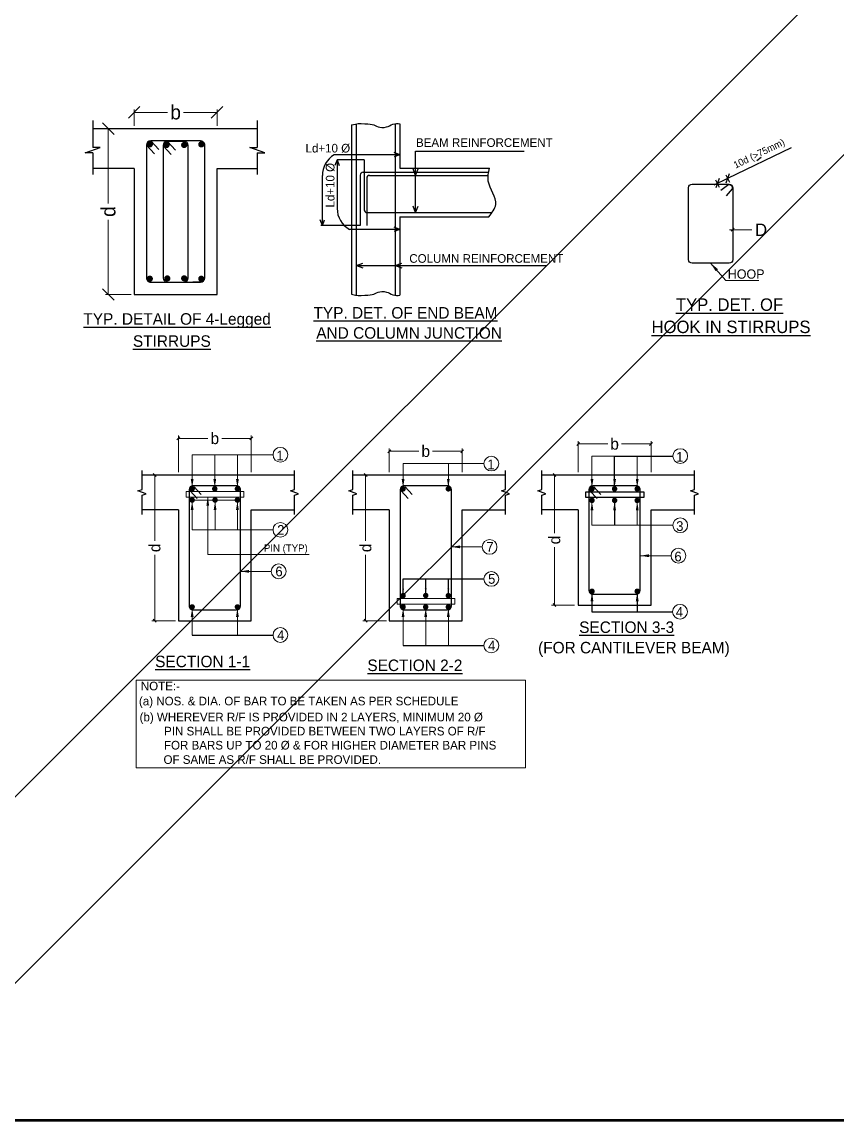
# Model space of a CAD drawing. Header units: inches. Extents: x -82712 to 364260, y -240815 to -94944.
# Drawn here: x 184182 to 197712, y -149045 to -130807 of the extents above; entities that cross this region are included whole.
import ezdxf
from ezdxf.enums import TextEntityAlignment as Align

# ---------------------------------------------------------------- set-up
doc = ezdxf.new("R2010")
doc.units = ezdxf.units.IN
doc.header["$MEASUREMENT"] = 0
doc.layers.get('Defpoints').update_dxf_attribs({"color": 8})
for name, color, linetype, lineweight in [('2MM', 8, 'Continuous', 20), ('beam', 160, 'Continuous', 25), ('RF', 7, 'Continuous', 25), ('SECTION -  LINE - STR', 3, 'Continuous', 20), ('text', 7, 'Continuous', 25)]:
    doc.layers.add(name, color=color, linetype=linetype, lineweight=lineweight)
doc.layers.add('Dim', color=135, linetype='Continuous')
doc.layers.add('TITLE', color=7, linetype='Continuous')
doc.styles.add('ARIAL NARROW', font='ARIALN.TTF')
doc.styles.add('DIM', font='arial.ttf', dxfattribs={"width": 0.8, "height": 0.3})
doc.styles.add('PRADEEP - STR', font='BKANT.TTF')
doc.styles.add('ROMANS', font='arial.ttf', dxfattribs={"width": 0.95})
doc.styles.get("Standard").update_dxf_attribs({"font": 'arial.ttf'})
doc.dimstyles.new('0.25', dxfattribs={"dimscale": 200, "dimtxt": 2, "dimasz": 2, "dimexe": 1, "dimexo": 1, "dimgap": 0.6499999999999997, "dimtad": 1, "dimdec": 0, "dimlfac": 0.125, "dimzin": 0, "dimdsep": 46, "dimtxsty": 'ROMANS', "dimblk1": 'OBLIQUE', "dimblk2": 'OBLIQUE', "dimsah": 1, "dimcen": 0.09, "dimdle": 1, "dimclrd": 125, "dimclre": 125, "dimclrt": 256, "dimadec": 0, "dimazin": 0, "dimtfac": 1, "dimtdec": 0, "dimtofl": 0, "dimtmove": 0, "dimatfit": 3, "dimldrblk": 'OBLIQUE', "dimfxl": 1, "dimtolj": 1, "dimtzin": 0, "dimarcsym": 0})
doc.dimstyles.new('DIM 100', dxfattribs={"dimscale": 100, "dimtxt": 2, "dimasz": 1.6, "dimexe": 0.8, "dimexo": 0.8, "dimgap": 0.8, "dimtad": 1, "dimdec": 0, "dimzin": 0, "dimdsep": 46, "dimtxsty": 'ROMANS', "dimblk": 'OBLIQUE', "dimcen": 0, "dimdle": 1, "dimclrd": 110, "dimclre": 110, "dimclrt": 1, "dimadec": 0, "dimazin": 0, "dimtfac": 1, "dimtdec": 0, "dimtofl": 0, "dimtmove": 2, "dimatfit": 3, "dimldrblk": 'OBLIQUE', "dimfxl": 1, "dimtolj": 1, "dimtzin": 0, "dimlwd": 5, "dimlwe": 5, "dimarcsym": 0})
doc.dimstyles.new('GRID DIM', dxfattribs={"dimtxt": 0.35, "dimasz": 0.1, "dimexe": 0.1, "dimexo": 0.1, "dimgap": 0.09, "dimtad": 0, "dimdec": 0, "dimlfac": 1000, "dimzin": 0, "dimdsep": 46, "dimtxsty": 'Standard', "dimblk": 'OBLIQUE', "dimcen": 0.09, "dimclrd": 73, "dimclre": 73, "dimclrt": 1, "dimadec": 0, "dimazin": 0, "dimtfac": 1, "dimtdec": 0, "dimtofl": 0, "dimtmove": 1, "dimatfit": 3, "dimfxl": 1.25, "dimtolj": 1, "dimtzin": 0, "dimlwd": 13, "dimlwe": 13, "dimarcsym": 0})
doc.dimstyles.new('SHIFT DIM', dxfattribs={"dimtxt": 250, "dimasz": 200, "dimexe": 100, "dimexo": 100, "dimgap": 0.02, "dimtad": 0, "dimdec": 0, "dimzin": 0, "dimdsep": 46, "dimtxsty": 'ARIAL NARROW', "dimblk": 'OBLIQUE', "dimcen": 0.09, "dimdle": 150, "dimclrd": 256, "dimclre": 256, "dimclrt": 7, "dimadec": 0, "dimazin": 0, "dimtfac": 1, "dimtdec": 0, "dimtofl": 0, "dimtmove": 0, "dimatfit": 3, "dimfxl": 0.1, "dimtolj": 1, "dimtzin": 0, "dimlwd": 13, "dimlwe": 13, "dimarcsym": 0})
doc.dimstyles.new('W-DIM', dxfattribs={"dimtxt": 0.4, "dimasz": 0.2, "dimexe": 0.05, "dimexo": 0.05, "dimgap": 0.04, "dimtad": 0, "dimdec": 0, "dimlfac": 1000, "dimzin": 0, "dimdsep": 46, "dimtxsty": 'DIM', "dimblk": 'OBLIQUE', "dimcen": 0.09, "dimclrd": 256, "dimclre": 256, "dimclrt": 51, "dimadec": 0, "dimazin": 0, "dimtfac": 1, "dimtdec": 0, "dimtofl": 0, "dimtmove": 0, "dimatfit": 3, "dimfxl": 0.1, "dimtolj": 1, "dimtzin": 0, "dimlwd": -1, "dimlwe": -1, "dimarcsym": 0})

# ---------------------------------------------------------------- blocks, each defined once
blk = doc.blocks.new('_Oblique')
at = {"layer": '2MM', "color": 0, "lineweight": -2}
blk.add_line((-0.5, -0.5), (0.5, 0.5), dxfattribs=at)
blk = doc.blocks.new('*D1011')
at = {"layer": 'Defpoints', "color": 0, "transparency": 16777216}
for p in [(8.789305465646976, 11.00476709787836), (8.789305465646976, 10.17800733835156), (11.32055546564697, 10.17800733835156)]:
    blk.add_point(p, dxfattribs=at)
at = {"layer": 'Dim', "color": 73, "linetype": 'Continuous', "lineweight": 13, "transparency": 16777216}
for p, q in [((8.789305465646976, 10.27800733835156), (8.789305465646976, 11.10476709787836)), ((11.32055546564697, 10.27800733835156), (11.32055546564697, 11.10476709787836)), ((8.789305465646976, 11.00476709787836), (9.815245812528541, 11.00476709787836)), ((11.32055546564697, 11.00476709787836), (10.2946151187654, 11.00476709787836))]:
    blk.add_line(p, q, dxfattribs=at)
at = {"layer": 'Dim', "color": 73, "lineweight": 13, "transparency": 16777216, "xscale": 0.1, "yscale": 0.1, "zscale": 0.1, "rotation": 180}
blk.add_blockref('_Oblique', (8.789305465646976, 11.00476709787836), dxfattribs=at)
at = {"layer": 'Dim', "color": 73, "lineweight": 13, "transparency": 16777216, "xscale": 0.1, "yscale": 0.1, "zscale": 0.1}
blk.add_blockref('_Oblique', (11.32055546564697, 11.00476709787836), dxfattribs=at)
at = {"layer": 'Dim', "color": 1, "transparency": 16777216, "insert": (10.05493046564697, 11.00476709787836), "char_height": 0.4, "attachment_point": 5, "style": 'PRADEEP - STR'}
blk.add_mtext('\\A1;b', dxfattribs=at)
blk = doc.blocks.new('*D1012')
at = {"layer": 'Defpoints', "color": 0, "transparency": 16777216}
for p in [(1.461628897868649, 10.17800733835156), (0.6396722673162003, 5.115507338351561), (1.461628897868649, 5.115507338351561)]:
    blk.add_point(p, dxfattribs=at)
at = {"layer": 'Dim', "color": 73, "linetype": 'Continuous', "lineweight": 13, "transparency": 16777216}
for p, q in [((1.361628897868649, 10.17800733835156), (0.5396722673162014, 10.17800733835156)), ((0.6396722673162014, 10.17800733835156), (0.639672267316201, 7.890366308218415)), ((0.6396722673162003, 5.115507338351561), (0.6396722673162009, 7.403148368484707)), ((1.361628897868649, 5.115507338351561), (0.5396722673162003, 5.115507338351561))]:
    blk.add_line(p, q, dxfattribs=at)
at = {"layer": 'Dim', "color": 73, "lineweight": 13, "transparency": 16777216, "xscale": 0.1, "yscale": 0.1, "zscale": 0.1}
for p, rotation in [((0.6396722673162014, 10.17800733835156), 90), ((0.6396722673162003, 5.115507338351561), 270)]:
    blk.add_blockref('_Oblique', p, dxfattribs=dict(at, rotation=rotation))
at = {"layer": 'Dim', "color": 1, "transparency": 16777216, "insert": (0.6396722673161996, 7.646757338351561), "char_height": 0.4, "attachment_point": 5, "rotation": 90, "style": 'PRADEEP - STR'}
blk.add_mtext('\\A1;d', dxfattribs=at)
blk = doc.blocks.new('*D1013')
at = {"layer": 'Defpoints', "color": 0, "transparency": 16777216}
for p in [(1.461628897868649, 11.45105757565488), (1.461628897868649, 10.17800733835156), (3.992878897868648, 10.17800733835156)]:
    blk.add_point(p, dxfattribs=at)
at = {"layer": 'Dim', "color": 73, "linetype": 'Continuous', "lineweight": 13, "transparency": 16777216}
for p, q in [((1.461628897868649, 10.27800733835156), (1.461628897868649, 11.55105757565488)), ((1.461628897868649, 11.45105757565488), (2.487569244750218, 11.45105757565488)), ((3.992878897868648, 11.45105757565488), (2.966938550987079, 11.45105757565488)), ((3.992878897868648, 10.27800733835156), (3.992878897868648, 11.55105757565488))]:
    blk.add_line(p, q, dxfattribs=at)
at = {"layer": 'Dim', "color": 73, "lineweight": 13, "transparency": 16777216, "xscale": 0.1, "yscale": 0.1, "zscale": 0.1, "rotation": 180}
blk.add_blockref('_Oblique', (1.461628897868649, 11.45105757565488), dxfattribs=at)
at = {"layer": 'Dim', "color": 73, "lineweight": 13, "transparency": 16777216, "xscale": 0.1, "yscale": 0.1, "zscale": 0.1}
blk.add_blockref('_Oblique', (3.992878897868648, 11.45105757565488), dxfattribs=at)
at = {"layer": 'Dim', "color": 1, "transparency": 16777216, "insert": (2.727253897868648, 11.45105757565488), "char_height": 0.4, "attachment_point": 5, "style": 'PRADEEP - STR'}
blk.add_mtext('\\A1;b', dxfattribs=at)
blk = doc.blocks.new('*D1014')
at = {"layer": 'Defpoints', "color": 0, "transparency": 16777216}
for p in [(8.789305465646976, 10.17800733835156), (7.967348835092706, 5.115507338351561), (8.789305465646976, 5.115507338351561)]:
    blk.add_point(p, dxfattribs=at)
at = {"layer": 'Dim', "color": 73, "linetype": 'Continuous', "lineweight": 13, "transparency": 16777216}
for p, q in [((8.689305465646976, 10.17800733835156), (7.867348835092708, 10.17800733835156)), ((7.967348835092707, 10.17800733835156), (7.967348835092706, 7.890366308218415)), ((7.967348835092706, 5.115507338351561), (7.967348835092706, 7.403148368484707)), ((8.689305465646976, 5.115507338351561), (7.867348835092706, 5.115507338351561))]:
    blk.add_line(p, q, dxfattribs=at)
at = {"layer": 'Dim', "color": 73, "lineweight": 13, "transparency": 16777216, "xscale": 0.1, "yscale": 0.1, "zscale": 0.1}
for p, rotation in [((7.967348835092707, 10.17800733835156), 90), ((7.967348835092706, 5.115507338351561), 270)]:
    blk.add_blockref('_Oblique', p, dxfattribs=dict(at, rotation=rotation))
at = {"layer": 'Dim', "color": 1, "transparency": 16777216, "insert": (7.967348835092706, 7.646757338351562), "char_height": 0.4, "attachment_point": 5, "rotation": 90, "style": 'PRADEEP - STR'}
blk.add_mtext('\\A1;d', dxfattribs=at)
blk = doc.blocks.new('*D1015')
at = {"layer": 'Defpoints', "color": 0, "transparency": 16777216}
for p in [(15.35092245617308, 11.25909879926803), (15.35092245617308, 10.17800733835156), (17.88217245617308, 10.17800733835156)]:
    blk.add_point(p, dxfattribs=at)
at = {"layer": 'Dim', "color": 73, "linetype": 'Continuous', "lineweight": 13, "transparency": 16777216}
for p, q in [((15.35092245617308, 10.27800733835156), (15.35092245617308, 11.35909879926803)), ((15.35092245617308, 11.25909879926803), (16.37686280305465, 11.25909879926803)), ((17.88217245617308, 11.25909879926803), (16.85623210929151, 11.25909879926803)), ((17.88217245617308, 10.27800733835156), (17.88217245617308, 11.35909879926803))]:
    blk.add_line(p, q, dxfattribs=at)
at = {"layer": 'Dim', "color": 73, "lineweight": 13, "transparency": 16777216, "xscale": 0.1, "yscale": 0.1, "zscale": 0.1, "rotation": 180}
blk.add_blockref('_Oblique', (15.35092245617308, 11.25909879926803), dxfattribs=at)
at = {"layer": 'Dim', "color": 73, "lineweight": 13, "transparency": 16777216, "xscale": 0.1, "yscale": 0.1, "zscale": 0.1}
blk.add_blockref('_Oblique', (17.88217245617308, 11.25909879926803), dxfattribs=at)
at = {"layer": 'Dim', "color": 1, "transparency": 16777216, "insert": (16.61654745617308, 11.25909879926803), "char_height": 0.4, "attachment_point": 5, "style": 'PRADEEP - STR'}
blk.add_mtext('\\A1;b', dxfattribs=at)
blk = doc.blocks.new('*D1016')
at = {"layer": 'Defpoints', "color": 0, "transparency": 16777216}
for p in [(15.35092245617308, 10.17800733835156), (14.52896582561881, 5.661093797710237), (15.32817234343203, 5.661093797710237)]:
    blk.add_point(p, dxfattribs=at)
at = {"layer": 'Dim', "color": 73, "linetype": 'Continuous', "lineweight": 13, "transparency": 16777216}
for p, q in [((15.25092245617308, 10.17800733835156), (14.42896582561881, 10.17800733835156)), ((14.52896582561881, 10.17800733835156), (14.52896582561881, 8.163159537897753)), ((14.52896582561881, 5.661093797710237), (14.52896582561881, 7.675941598164046)), ((15.22817234343203, 5.661093797710237), (14.42896582561881, 5.661093797710237))]:
    blk.add_line(p, q, dxfattribs=at)
at = {"layer": 'Dim', "color": 73, "lineweight": 13, "transparency": 16777216, "xscale": 0.1, "yscale": 0.1, "zscale": 0.1}
for p, rotation in [((14.52896582561881, 10.17800733835156), 90), ((14.52896582561881, 5.661093797710237), 270)]:
    blk.add_blockref('_Oblique', p, dxfattribs=dict(at, rotation=rotation))
at = {"layer": 'Dim', "color": 1, "transparency": 16777216, "insert": (14.52896582561881, 7.919550568030902), "char_height": 0.4, "attachment_point": 5, "rotation": 90, "style": 'PRADEEP - STR'}
blk.add_mtext('\\A1;d', dxfattribs=at)
blk = doc.blocks.new('6')
at = {"layer": 'beam', "linetype": 'Continuous'}
for p, q in [((1.220642376956674, 7.433035532208122), (1.220642376956674, 1.54847182044341)), ((2.906117629174331, 7.47077697059012), (2.906117629168875, 5.927537013716573)), ((2.906117629174331, 5.927537013716573), (6.011842334371977, 5.927537013716573)), ((2.906117629174331, 4.240251305835954), (5.99340501534607, 4.240251305835954)), ((2.906117629168875, 4.240251305825039), (2.906117629174331, 1.510730382050495))]:
    blk.add_line(p, q, dxfattribs=at)
for points in [[(1.220642376956674, 7.433035532208122), (1.455267035958968, 7.481730772790798), (1.72112645187576, 7.46432284569164), (1.973910845561475, 7.46432284569164), (2.122094762713458, 7.35987509699771), (2.453329389338249, 7.303299217612219), (2.743046647694654, 7.527946991383942), (2.906117629174331, 7.470776970591032)], [(1.22064237695872, 1.548471820436134), (1.455267035962832, 1.489831499260616), (1.721126451877352, 1.517184506950798), (1.973910845563523, 1.517184506950798), (2.122094762717324, 1.621632255646544), (2.453329389342115, 1.678208135032035), (2.743046647696246, 1.453560361258495), (2.90611762917797, 1.510730382051406)]]:
    blk.add_open_spline(points, degree=3, knots=[44.4734090713591, 44.4734090713591, 44.4734090713591, 44.4734090713591, 61.09748831988396, 124.802665350302, 190.7616288323281, 256.720592313579, 340.4792279023599, 340.4792279023599, 340.4792279023599, 340.4792279023599], dxfattribs=at)
blk.add_spline([(5.99340501534607, 4.240251305835954), (6.236273838158013, 4.664095739231925), (5.974046032279147, 5.476458516708587), (6.011842334371977, 5.927537013716573)], degree=3, dxfattribs=at)
at = {"layer": 'Dim', "color": 110}
for p, q in [((3.451016269902765, 4.380858448152138), (3.451016269900718, 6.516566373000388)), ((3.451016269900718, 6.516566373000388), (7.226658007370359, 6.516566373000388)), ((2.906117629170922, 6.391835103061567), (0.6174665458238451, 6.391835103063383)), ((0.7238927063190204, 6.219475495662662), (0.648534416272014, 6.021674622515093)), ((1.66405906546629, 6.219475495662662), (0.7238927063190204, 6.219475495662662)), ((0.7238927063190204, 6.219475495662662), (0.7992509963660269, 6.021674622515093)), ((0.7238927063190204, 6.219475495662662), (0.7238927063190204, 4.530440674951934)), ((2.906117629170922, 6.391835103061567), (2.708316756023123, 6.467193393109483)), ((2.906117629170922, 6.391835103061567), (2.708316756023123, 6.316476813016379)), ((3.451016269900718, 5.674444157513786), (3.366779853562774, 5.899714394116926)), ((3.451016269900718, 5.674444157513786), (3.535252686240709, 5.899714394116926)), ((0.2103335273077391, 3.928264178432073), (0.2103335273131961, 5.669898520960487)), ((3.451016269902765, 4.380858448152138), (3.366779853562774, 4.606128684755276)), ((3.451016269902765, 4.380858448152138), (3.535252686240709, 4.606128684755276)), ((0.2103335273077391, 3.928264178432073), (0.1349752372607327, 4.126065051578733)), ((1.528167634400459, 3.928264178432073), (0.158774800149331, 3.928264178432073)), ((0.2103335273077391, 3.928264178432073), (0.2856918173547456, 4.126065051578733)), ((2.906117629170922, 3.798137003637747), (2.708316756023123, 3.873495293682935)), ((2.906117629168875, 3.798137003637747), (1.148650614262805, 3.798137003635928)), ((2.906117629170922, 3.798137003637747), (2.708316756023123, 3.722778713589832)), ((1.387560492077682, 2.54540952777097), (8.003310075742775, 2.54540952777097)), ((1.393480881746653, 2.54540952777097), (1.618751118348881, 2.62964594411187)), ((1.393480881746653, 2.54540952777097), (1.618751118348881, 2.461173111433708)), ((2.743309448056833, 2.54540952777097), (2.968579684658833, 2.62964594411187)), ((2.743309448056833, 2.54540952777097), (2.968579684658833, 2.461173111433708))]:
    blk.add_line(p, q, dxfattribs=at)
at = {"layer": 'Dim'}
for centre, start, end in [((1.053976381254187, 5.669898520960487), 121.1587257719861, 180), ((1.567535560258193, 4.530440674951934), 180, 240.2300163590413)]:
    blk.add_arc(centre, 0.8436428539401489, start, end, dxfattribs=at)
at = {"layer": 'RF'}
for p, q in [((1.387560492083139, 7.464102737847497), (1.387560492077682, 1.510730382050495)), ((2.737389058386042, 7.47077697059012), (2.737389058386042, 1.510730382050495)), ((1.66405906546629, 6.219475495662662), (1.664059065471518, 4.48085844815887)), ((1.628167634400596, 5.786929871371285), (5.984214144087673, 5.786929871371285)), ((1.528167634400459, 5.686929871371377), (1.528167634400459, 3.928264178432073)), ((1.753139062117043, 5.574444157513878), (1.753139062117043, 3.928264178432073)), ((1.853139062117634, 5.674444157513786), (5.967852472111418, 5.674444157513786)), ((1.76405906547211, 4.380858448159415), (6.102747425878987, 4.380858448157596))]:
    blk.add_line(p, q, dxfattribs=at)
for centre, start, end in [((1.628167634400596, 5.686929871371377), 90, 180), ((1.853139062117634, 5.574444157513878), 90, 180), ((1.76405906547211, 4.480858448159324), 180.000000000187, 270)]:
    blk.add_arc(centre, 0.1, start, end, dxfattribs=at)
at = {"layer": 'text', "style": 'PRADEEP - STR'}
for s, height, p in [('BEAM REINFORCEMENT', 0.3, (3.462692494078508, 6.665974929916045)), ('COLUMN REINFORCEMENT', 0.3, (3.23099467619636, 2.638391818602029)), ('%%UTYP. DET. OF END BEAM', 0.4, (-0.0976038188800885, 0.6987640941661084)), ('%%UAND COLUMN JUNCTION', 0.4, (0, 0))]:
    blk.add_text(s, height=height, dxfattribs=at).set_placement(p)
blk.add_text('Ld+10 %%C', height=0.3, dxfattribs=at).set_placement((0.4012166854502084, 6.471394228777172), align=Align.CENTER)
blk.add_text('Ld+10 %%C', height=0.3, rotation=90, dxfattribs=at).set_placement((0.6307684454150149, 5.334173501982148), align=Align.CENTER)
blk = doc.blocks.new('*D1009')
at = {"layer": 'Defpoints', "color": 0, "transparency": 16777216}
for p in [(1.87156935367784, 8.253113150075432), (1.87156935367784, 7.684678984591982), (4.751569353677269, 7.684678984591982)]:
    blk.add_point(p, dxfattribs=at)
at = {"layer": 'Dim', "color": 73, "linetype": 'Continuous', "lineweight": 13, "transparency": 16777216}
for p, q in [((1.87156935367784, 7.784678984591982), (1.87156935367784, 8.353113150075432)), ((1.87156935367784, 8.253113150075432), (3.034463537279517, 8.253113150075432)), ((4.751569353677269, 8.253113150075432), (3.588675170075592, 8.253113150075432)), ((4.751569353677269, 7.784678984591982), (4.751569353677269, 8.353113150075432))]:
    blk.add_line(p, q, dxfattribs=at)
at = {"layer": 'Dim', "color": 73, "lineweight": 13, "transparency": 16777216, "xscale": 0.4, "yscale": 0.4, "zscale": 0.4, "rotation": 180}
blk.add_blockref('_Oblique', (1.87156935367784, 8.253113150075432), dxfattribs=at)
at = {"layer": 'Dim', "color": 73, "lineweight": 13, "transparency": 16777216, "xscale": 0.4, "yscale": 0.4, "zscale": 0.4}
blk.add_blockref('_Oblique', (4.751569353677269, 8.253113150075432), dxfattribs=at)
at = {"layer": 'Dim', "color": 1, "transparency": 16777216, "insert": (3.311569353677554, 8.253113150075432), "char_height": 0.5, "attachment_point": 5, "style": 'PRADEEP - STR'}
blk.add_mtext('\\A1;b', dxfattribs=at)
blk = doc.blocks.new('*D1010')
at = {"layer": 'Defpoints', "color": 0, "transparency": 16777216}
for p in [(1.87156935367784, 7.684678984591982), (0.9749078881355328, 1.924678984591991), (1.87156935367784, 1.924678984591991)]:
    blk.add_point(p, dxfattribs=at)
at = {"layer": 'Dim', "color": 73, "linetype": 'Continuous', "lineweight": 13, "transparency": 16777216}
for p, q in [((1.77156935367784, 7.684678984591982), (0.874907888135534, 7.684678984591982)), ((0.974907888135534, 7.684678984591982), (0.9749078881355334, 5.086690196925553)), ((0.9749078881355328, 1.924678984591991), (0.9749078881355333, 4.52266777225842)), ((1.77156935367784, 1.924678984591991), (0.8749078881355328, 1.924678984591991))]:
    blk.add_line(p, q, dxfattribs=at)
at = {"layer": 'Dim', "color": 73, "lineweight": 13, "transparency": 16777216, "xscale": 0.4, "yscale": 0.4, "zscale": 0.4}
for p, rotation in [((0.974907888135534, 7.684678984591982), 90), ((0.9749078881355328, 1.924678984591991), 270)]:
    blk.add_blockref('_Oblique', p, dxfattribs=dict(at, rotation=rotation))
at = {"layer": 'Dim', "color": 1, "transparency": 16777216, "insert": (0.9749078881355326, 4.804678984591987), "char_height": 0.5, "attachment_point": 5, "rotation": 90, "style": 'PRADEEP - STR'}
blk.add_mtext('\\A1;d', dxfattribs=at)
blk = doc.blocks.new('*D491')
at = {"layer": 'Defpoints', "color": 0, "transparency": 16777216}
for p in [(2.610478204431273, 3.521128524905178), (2.610478204431273, 3.521128524905178), (2.610478204431273, 3.325907236167041)]:
    blk.add_point(p, dxfattribs=at)
at = {"layer": 'Dim', "color": 73, "linetype": 'Continuous', "lineweight": 13, "transparency": 16777216}
for p, q in [((2.610478204431273, 3.325907236167041), (2.510478204431273, 3.325907236167041)), ((2.610478204431273, 3.421128524905178), (2.610478204431273, 3.225907236167041)), ((2.610478204431273, 3.421128524905178), (2.610478204431273, 3.225907236167041)), ((2.610478204431273, 3.325907236167041), (2.710478204431273, 3.325907236167041)), ((3.226506688423965, 3.325907236167041), (2.610478204431273, 3.325907236167041))]:
    blk.add_line(p, q, dxfattribs=at)
at = {"layer": 'Dim', "color": 73, "lineweight": 13, "transparency": 16777216, "xscale": 0.1, "yscale": 0.1, "zscale": 0.1}
blk.add_blockref('_Oblique', (2.610478204431273, 3.325907236167041), dxfattribs=at)
at = {"layer": 'Dim', "color": 73, "lineweight": 13, "transparency": 16777216, "xscale": 0.1, "yscale": 0.1, "zscale": 0.1, "rotation": 180}
blk.add_blockref('_Oblique', (2.610478204431273, 3.325907236167041), dxfattribs=at)
at = {"layer": 'Dim', "color": 0, "transparency": 16777216, "insert": (3.521692392698668, 3.325907236167041), "char_height": 0.4, "attachment_point": 5, "style": 'PRADEEP - STR'}
blk.add_mtext('\\A1;D', dxfattribs=at)
blk = doc.blocks.new('*D484')
at = {"color": 125, "lineweight": -2, "transparency": 16777216}
for p, q in [((578541.8844744676, 61532.16539508774), (582179.748128189, 63295.86659270724)), ((578658.0813188662, 61292.49425493928), (578454.634238543, 61712.13038149093)), ((577764.4296527441, 61155.24142797692), (578541.8844744676, 61532.16539508774)), ((578060.5914835458, 61002.82052375312), (577857.1444032227, 61422.45665030475))]:
    blk.add_line(p, q, dxfattribs=at)
at = {"layer": 'Defpoints', "color": 0, "transparency": 16777216}
for p in [(578541.8844744676, 61532.16539508774), (578745.3315547907, 61112.52926853611), (578147.8417194705, 60822.85553734994)]:
    blk.add_point(p, dxfattribs=at)
at = {"color": 125, "lineweight": -2, "transparency": 16777216, "xscale": 400, "yscale": 400, "zscale": 400}
for p, rotation in [((578541.8844744676, 61532.16539508774), 25.86493513464839), ((577944.3946391472, 61242.49166390157), 205.8649351346484)]:
    blk.add_blockref('_Oblique', p, dxfattribs=dict(at, rotation=rotation))
at = {"transparency": 16777216, "insert": (580351.1158939238, 62892.47583121754), "char_height": 400, "attachment_point": 5, "rotation": 25.864935134648395, "style": 'ROMANS'}
blk.add_mtext('\\A1;10d (>75mm)', dxfattribs=at)
blk = doc.blocks.new('4')
at = {"color": 1}
blk.add_line((1.94058945944198, 9.310628810310844), (3.512613109804078, 9.3106288103113), dxfattribs=at)
at = {"layer": 'beam'}
for p, q in [((1.461628897868649, 10.17800733835156), (0.198156020256647, 10.17800733835156)), ((8.789305465646976, 10.17800733835156), (7.525832588033153, 10.17800733835156)), ((15.35092245617308, 10.17800733835156), (14.08744957856107, 10.17800733835156)), ((0.0590649758960353, 9.625737483401277), (0.198156020256647, 9.676362483401137)), ((0.3372470646172587, 9.524487483401574), (0.0590649758960353, 9.625737483401277)), ((5.359156602586153, 9.625737483401277), (5.498247646946766, 9.676362483401137)), ((5.637338691307378, 9.524487483401574), (5.359156602586153, 9.625737483401277)), ((7.386741543674361, 9.625737483401277), (7.525832588034973, 9.676362483401137)), ((7.664923632393763, 9.524487483401574), (7.386741543674361, 9.625737483401277)), ((12.68683317036266, 9.625737483401277), (12.82592421472509, 9.676362483401137)), ((12.9650152590857, 9.524487483401574), (12.68683317036266, 9.625737483401277)), ((13.94835853420046, 9.625737483402188), (14.08744957856107, 9.676362483402043)), ((14.22654062292169, 9.524487483401574), (13.94835853420046, 9.625737483402188)), ((19.24845016089058, 9.625737483402188), (19.38754120525119, 9.676362483402043)), ((19.52663224961181, 9.524487483401574), (19.24845016089058, 9.625737483402188)), ((0.198156020256647, 9.473862483401717), (0.3372470646172587, 9.524487483401574)), ((5.498247646946766, 9.473862483401717), (5.637338691307378, 9.524487483401574)), ((7.525832588034973, 9.473862483401717), (7.664923632393763, 9.524487483401574)), ((12.82592421472509, 9.473862483401717), (12.9650152590857, 9.524487483401574)), ((14.08744957856107, 9.473862483401717), (14.22654062292169, 9.524487483401574)), ((19.38754120525119, 9.473862483401717), (19.52663224961181, 9.524487483401574)), ((1.461628897868649, 8.967066690891443), (0.198156020256647, 8.967066690891443)), ((3.992878897868648, 8.967066690891443), (5.498247646946766, 8.967066690891443)), ((8.789305465646976, 8.967066690891443), (7.525832588033153, 8.967066690891443)), ((11.32055546564697, 8.967066690891443), (12.82592421472327, 8.967066690891443)), ((15.35092245617308, 8.967066690891443), (14.08744957856107, 8.967066690891443)), ((17.88217245617308, 8.967066690891443), (19.38754120525119, 8.967066690891443))]:
    blk.add_line(p, q, dxfattribs=at)
for points in [[(0.198156020256647, 9.676362483405683), (0.198156020256647, 10.3321214127618)], [(5.498247646946766, 9.676362483405683), (5.498247646946766, 10.3321214127618)], [(7.525832588033153, 9.676362483405683), (7.525832588033153, 10.3321214127618)], [(12.82592421472327, 9.676362483405683), (12.82592421472327, 10.3321214127618)], [(14.08744957856107, 9.676362483406592), (14.08744957856107, 10.3321214127618)], [(19.38754120525119, 9.676362483406592), (19.38754120525119, 10.3321214127618)], [(5.498247646946766, 10.17800733835156), (1.461628897868649, 10.17800733835156)], [(12.82592421472327, 10.17800733835156), (8.789305465646976, 10.17800733835156)], [(19.38754120525119, 10.17800733835156), (15.35092245617308, 10.17800733835156)], [(0.198156020256647, 8.808297846824642), (0.198156020256647, 9.473862483406263)], [(5.498247646946766, 8.808297846824642), (5.498247646946766, 9.473862483406263)], [(7.525832588033153, 8.808297846824642), (7.525832588033153, 9.473862483406263)], [(12.82592421472327, 8.808297846824642), (12.82592421472327, 9.473862483406263)], [(14.08744957856107, 8.808297846824642), (14.08744957856107, 9.473862483406263)], [(19.38754120525119, 8.808297846824642), (19.38754120525119, 9.473862483406263)], [(1.461628897868649, 8.967066690891443), (1.461628897868649, 5.115507338351561), (3.992878897868648, 5.115507338351561), (3.992878897868648, 8.967066690891443)], [(8.789305465646976, 8.967066690891443), (8.789305465646976, 5.115507338351561), (11.32055546564697, 5.115507338351561), (11.32055546564697, 8.967066690891443)], [(15.35092245617308, 8.967066690891443), (15.35092245617308, 5.661093797710237), (17.88205259376265, 5.661093797710237), (17.88217245617308, 8.967066690891443)]]:
    blk.add_lwpolyline(points, dxfattribs=at)
at = {"layer": 'beam', "color": 4, "lineweight": 15}
blk.add_lwpolyline([(1.729987936643738, 9.605096958103786), (3.739223282562306, 9.605096958103786), (3.739223282562306, 9.412955311745462), (1.729987936643738, 9.412955311745462)], close=True, dxfattribs=at)
at = {"layer": 'beam', "color": 4}
blk.add_lwpolyline([(15.61928149494817, 9.591636874096368), (17.62851684086674, 9.591636874096368), (17.62851684086674, 9.399495227738043), (15.61928149494817, 9.399495227738043)], close=True, dxfattribs=at)
at = {"layer": 'beam', "color": 0, "lineweight": 15}
blk.add_lwpolyline([(9.057664504420245, 5.692336230394174), (11.06689985034063, 5.692336230394174), (11.06689985034063, 5.884477876752496), (9.057664504420245, 5.884477876752496)], close=True, dxfattribs=at)
at = {"layer": 'Dim', "color": 110}
for p, q in [((16.61589484292746, 10.83834365586062), (18.63873526185489, 10.83834365586062)), ((10.05427785240135, 6.567948196618088), (12.0771182713288, 6.567948196619909)), ((10.05427785239954, 5.991782523569327), (10.05427785240135, 6.567948196619909)), ((1.94058945944198, 4.618537239764918), (4.749441703550473, 4.618537239764918)), ((9.268266027219397, 4.254576453625304), (12.0771182713288, 4.254576453625304))]:
    blk.add_line(p, q, dxfattribs=at)
at = {"layer": 'Dim'}
for p, q in [((16.61589484292746, 9.698838642496867), (16.61589484292928, 10.83834365586244)), ((16.61589484292746, 9.297168726306605), (16.61589484292928, 8.433080107251044)), ((15.82988301774641, 6.09280155606666), (15.82988301774641, 5.427364677089484)), ((17.40190666810942, 6.092801556065751), (17.40190666810942, 5.429095773199152)), ((15.82988301774641, 5.427364677089484), (18.63192723543703, 5.427364677089484))]:
    blk.add_line(p, q, dxfattribs=at)
at = {"layer": 'Dim', "color": 110, "lineweight": 9}
for centre in [(5.006325685240881, 10.88277172038476), (18.89561924354531, 10.83834365586062), (12.3340022530192, 10.57774604321003), (5.0063256852427, 8.274519644883181), (18.89561924354531, 8.433080107251044), (12.27244786831215, 7.68197001522276), (18.83406485884008, 7.374681651983337), (4.944771300535648, 6.830772396458997), (12.3340022530192, 6.567948196619909), (18.88881121712742, 5.427364677089484), (5.006325685240881, 4.618537239764918), (12.3340022530192, 4.254576453625304)]:
    blk.add_circle(centre, 0.2568839816903756, dxfattribs=at)
at = {"layer": 'RF'}
for p, q in [((1.869875739717826, 9.633334022739287), (2.119186576683205, 9.3641973310896)), ((2.010763806065369, 9.763843621873091), (2.250304270419291, 9.505254268608947)), ((9.197552307494332, 9.633334022739287), (9.446863144459712, 9.3641973310896)), ((9.338440373841877, 9.763843621873091), (9.577980838195801, 9.505254268608947)), ((15.75916929802225, 9.633334022739287), (16.00848013498582, 9.3641973310896)), ((15.9000573643698, 9.763843621873091), (16.1395978287219, 9.505254268608947))]:
    blk.add_line(p, q, dxfattribs=at)
for points in [[(2.022295615326584, 9.803382338352092), (1.967878897869013, 9.803382338352092, 0.4142135623727673), (1.836253897869028, 9.671757338352108), (1.836253897869028, 5.621757338351016, 0.4142135623734231), (1.967878897869013, 5.490132338351032), (3.486628897868286, 5.490132338351941, 0.4142135623727673), (3.618253897868271, 5.621757338351925), (3.618253897868271, 9.671757338352108, 0.4142135623734231), (3.486628897868286, 9.803382338352092), (2.022295615326584, 9.803382338352092)], [(9.349972183103091, 9.803382338352092), (9.295555465645517, 9.803382338352092, 0.4142135623727673), (9.163930465645537, 9.671757338352108), (9.163930465645537, 5.621757338351016, 0.4142135623734231), (9.295555465645517, 5.490132338351032), (10.81430546564661, 5.490132338351941, 0.4142135623727673), (10.94593046564478, 5.621757338351925), (10.9459304656466, 9.671757338352108, 0.4142135623734231), (10.81430546564661, 9.803382338352092), (9.349972183103091, 9.803382338352092)], [(15.91158917363101, 9.803382338352092), (15.85717245617344, 9.803382338352092, 0.4142135623727673), (15.72554745617346, 9.671757338352108), (15.72554745617346, 6.167343797710599, 0.4142135623734231), (15.85717245617344, 6.035718797709705), (17.37592245617271, 6.035718797710615, 0.4142135623727673), (17.5075474561727, 6.167343797710599), (17.5075474561727, 9.671757338352108, 0.4142135623734231), (17.37592245617271, 9.803382338352092), (15.91158917363101, 9.803382338352092)]]:
    blk.add_lwpolyline(points, format="xyb", dxfattribs=at)
at = {"layer": 'RF', "const_width": 0.094921875}
for points in [[(1.893128521942344, 9.698838642496412, 1), (1.988050396941615, 9.698838642496412, 1)], [(2.774062222122664, 9.698838642496867, -1), (2.679140347121574, 9.698838642496867, -1)], [(3.560074047305533, 9.698838642496412, -1), (3.465152172304442, 9.698838642496412, -1)], [(9.220805089718851, 9.698838642496412, 1), (9.315726964719943, 9.698838642496412, 1)], [(10.88775061508204, 9.698838642496412, -1), (10.79282874008277, 9.698838642496412, -1)], [(15.78242208024495, 9.698838642496412, 1), (15.87734395524605, 9.698838642496412, 1)], [(16.66335578042709, 9.698838642497776, -1), (16.56843390542782, 9.698838642497776, -1)], [(17.44936760560814, 9.698838642496412, -1), (17.35444573060887, 9.698838642496412, -1)], [(1.893128521942344, 9.310628810311751, 1), (1.988050396941615, 9.310628810311751, 1)], [(2.784456472681994, 9.310628810310844, -1), (2.689534597680903, 9.310628810310844, -1)], [(3.560074047305533, 9.310628810311751, -1), (3.465152172304442, 9.310628810311751, -1)], [(15.78242208024495, 9.297168726304335, 1), (15.87734395524605, 9.297168726304335, 1)], [(16.66335578042709, 9.2971687263057, -1), (16.56843390542782, 9.2971687263057, -1)], [(17.44936760560814, 9.297168726304335, -1), (17.35444573060887, 9.297168726304335, -1)], [(15.78242208024677, 6.140262493566297, -1), (15.87734395524605, 6.140262493566297, -1)], [(17.44936760560996, 6.140262493566297, 1), (17.35444573060887, 6.140262493566297, 1)], [(9.220805089718851, 5.986804378186207, -1), (9.315726964719943, 5.986804378186207, -1)], [(10.00681691489808, 5.991782523567963, -1), (10.10173878989917, 5.991782523567963, -1)], [(10.88775061508204, 5.986804378186207, 1), (10.79282874008277, 5.986804378186207, 1)], [(1.893128521942344, 5.594676034206714, -1), (1.988050396941615, 5.594676034206714, -1)], [(3.560074047305533, 5.594676034206714, 1), (3.465152172304442, 5.594676034206714, 1)], [(9.220805089718851, 5.594676034206714, -1), (9.315726964719943, 5.594676034206714, -1)], [(10.00681691489808, 5.594676034204439, -1), (10.10173878989917, 5.594676034204439, -1)], [(10.88775061508204, 5.594676034206714, 1), (10.79282874008277, 5.594676034206714, 1)]]:
    blk.add_lwpolyline(points, format="xyb", close=True, dxfattribs=at)
at = {"layer": 'text', "color": 7, "lineweight": 13}
blk.add_lwpolyline([(0, 3.052536239395521), (13.52415147851571, 3.052536239395521), (13.52415147851571, 0), (0, 0)], close=True, dxfattribs=at)
at = {"layer": 'text', "style": 'PRADEEP - STR'}
for s, p in [('1', (4.991952661148386, 10.85474664742094)), ('1', (12.31962922892489, 10.5497209702462)), ('1', (18.881246219451, 10.8103185828968)), ('2', (5.019726359589184, 8.272394935494047)), ('3', (18.881246219451, 8.405055034287214)), ('7', (12.28584854266046, 7.679845305834532)), ('6', (18.81969183474577, 7.346656579019508)), ('6', (4.958171974883953, 6.828647687069861)), ('5', (12.34740292736569, 6.565823487230773)), ('4', (18.86909604610386, 5.423357188020987)), ('4', (5.019726359589184, 4.616412530376691)), ('4', (12.34740292736569, 4.252451744236168))]:
    blk.add_text(s, height=0.3375, dxfattribs=at).set_placement(p, align=Align.MIDDLE)
for s, height, p in [('PIN (TYP)', 0.25, (4.433529273293969, 7.515824764210263)), ('%%uSECTION 3-3', 0.4, (15.38600343544023, 4.689651462587788)), ('(FOR CANTILEVER BEAM)', 0.4, (13.95843645803872, 3.980552013144006)), ('%%uSECTION 1-1', 0.4, (0.6557861291894369, 3.499653808783477)), ('%%uSECTION 2-2', 0.4, (8.027867098327988, 3.366092400717207)), ('NOTE:-', 0.3, (0.1576853566821228, 2.695235664620667)), ('(a) NOS. & DIA. OF BAR TO BE TAKEN AS PER SCHEDULE', 0.3, (0.09283277390932199, 2.1729945323259)), ('(b) WHEREVER R/F IS PROVIDED IN 2 LAYERS, MINIMUM 20 %%C ', 0.3, (0.1147387000182789, 1.617463080535343)), ('PIN SHALL BE PROVIDED BETWEEN TWO LAYERS OF R/F', 0.3, (0.9652269424859696, 1.128133121993414)), ('FOR BARS UP TO 20 %%C & FOR HIGHER DIAMETER BAR PINS ', 0.3, (0.9616332148234504, 0.6391780633857707)), ('OF SAME AS R/F SHALL BE PROVIDED.', 0.3, (0.9459542200929718, 0.1392147631986518))]:
    blk.add_text(s, height=height, dxfattribs=at).set_placement(p)
at = {"layer": 'Dim'}
for base, p1, p2, picture, middle in [((1.461628897868649, 11.45105757565488), (3.992878897868648, 10.17800733835156), (1.461628897868649, 10.17800733835156), '*D1013', (2.727253897868648, 11.45105757565488)), ((15.35092245617308, 11.25909879926803), (17.88217245617308, 10.17800733835156), (15.35092245617308, 10.17800733835156), '*D1015', (16.61654745617308, 11.25909879926803)), ((8.789305465646976, 11.00476709787836), (11.32055546564697, 10.17800733835156), (8.789305465646976, 10.17800733835156), '*D1011', (10.05493046564697, 11.00476709787836))]:
    dim = blk.add_linear_dim(base=base, p1=p1, p2=p2, text='b', dimstyle='GRID DIM', override={"dimtxt": 0.4, "dimtxsty": 'PRADEEP - STR'}, dxfattribs=at)
    dim.commit()
    dim.dimension.update_dxf_attribs({"geometry": picture, "text_midpoint": middle})
for base, p1, p2, picture, middle in [((0.6396722673162003, 5.115507338351561), (1.461628897868649, 10.17800733835156), (1.461628897868649, 5.115507338351561), '*D1012', (0.6396722673161996, 7.646757338351561)), ((7.967348835092706, 5.115507338351561), (8.789305465646976, 10.17800733835156), (8.789305465646976, 5.115507338351561), '*D1014', (7.967348835092706, 7.646757338351562)), ((14.52896582561881, 5.661093797710237), (15.35092245617308, 10.17800733835156), (15.32817234343203, 5.661093797710237), '*D1016', (14.52896582561881, 7.919550568030902))]:
    dim = blk.add_linear_dim(base=base, p1=p1, p2=p2, angle=90, text='d', dimstyle='GRID DIM', override={"dimtxt": 0.4, "dimtxsty": 'PRADEEP - STR'}, dxfattribs=at)
    dim.commit()
    dim.dimension.update_dxf_attribs({"geometry": picture, "text_midpoint": middle})
for points, dimstyle, override in [([(1.94058945944198, 9.746299579996046), (1.94058945944198, 10.88277172038476), (4.762769563025924, 10.88277172038476)], 'SHIFT DIM', {"dimasz": 0.3}), ([(2.72660128462212, 9.746299579997412), (2.72660128462212, 10.88277172038476)], 'SHIFT DIM', {"dimasz": 0.3}), ([(3.512613109804989, 9.746299579996956), (3.512613109804989, 10.88277172038476)], 'SHIFT DIM', {"dimasz": 0.3}), ([(15.8298830177455, 9.746299579996956), (15.8298830177455, 10.83799429508462), (18.63873526352289, 10.83831438224411)], 'SHIFT DIM', {"dimasz": 0.3}), ([(16.61589484292744, 9.746299579997412), (16.61589484292928, 10.83834365585799), (18.63873526185494, 10.83834365586033)], 'SHIFT DIM', {"dimasz": 0.3}), ([(17.40190666810849, 9.746299579996046), (17.40190666810851, 10.83834365586062)], 'SHIFT DIM', {"dimasz": 0.3}), ([(9.268266027219397, 9.746299579996956), (9.268266027219397, 10.58288031088977), (12.06760908922183, 10.58288031088977)], 'SHIFT DIM', {"dimasz": 0.3}), ([(10.8402896775824, 9.746299579996046), (10.8402896775824, 10.58288031088977)], 'SHIFT DIM', {"dimasz": 0.3}), ([(1.94058945944198, 9.261386828772627), (1.94058945944198, 8.272701660229131), (4.749441748718962, 8.274367312451401)], 'SHIFT DIM', {"dimasz": 0.3}), ([(2.483164192308322, 9.412955311745462), (2.483164192308322, 7.413068727590143), (6.008676722454764, 7.413068727590143)], 'SHIFT DIM', {"dimasz": 0.3}), ([(2.483164192308322, 9.412955311745462), (2.483164192308322, 7.413068727590143), (6.008676722454764, 7.413068727590143)], 'SHIFT DIM', {"dimasz": 0.3}), ([(2.736995535181449, 9.2631678728103), (2.73758260237526, 8.273174277961552)], 'SHIFT DIM', {"dimasz": 0.3}), ([(3.512613109805896, 9.261386828772627), (3.513198848093209, 8.273634219172504)], 'SHIFT DIM', {"dimasz": 0.3}), ([(15.82988301774548, 9.249707788803788), (15.8298830177455, 8.440469707159423), (18.61312671182168, 8.440469707159423)], 'SHIFT DIM', {"dimasz": 0.3}), ([(16.61589484292744, 9.249707788806065), (16.61589484292746, 8.440469707159423)], 'SHIFT DIM', {"dimasz": 0.3}), ([(17.40190666810849, 9.249707788804695), (17.40190666810851, 8.440469707159423)], 'SHIFT DIM', {"dimasz": 0.3}), ([(10.9459304656466, 7.68197001522276), (12.01556388662178, 7.68197001522276)], 'SHIFT DIM', {"dimasz": 0.3}), ([(17.5075474561727, 7.374681651983337), (18.57718087714967, 7.374681651983337)], 'SHIFT DIM', {"dimasz": 0.3}), ([(3.618253897868271, 6.830772396458997), (4.687887318845241, 6.830772396458997)], 'SHIFT DIM', {"dimasz": 0.3}), ([(9.268266027219397, 6.034265315686753), (9.268266027219397, 6.569671530826214), (12.07590061148164, 6.569671530826214)], 'W-DIM', {"dimgap": 0.04, "dimtad": 0, "dimfxl": 1.25}), ([(10.05427785239968, 6.039243461068508), (10.05427785239968, 6.569671530826214)], 'W-DIM', {"dimgap": 0.04, "dimtad": 0, "dimfxl": 1.25}), ([(10.8402896775824, 6.034265315685843), (10.84028967758192, 6.567948196618798)], 'W-DIM', {"dimgap": 0.04, "dimtad": 0, "dimfxl": 1.25}), ([(15.8298830177464, 6.09280155606666), (15.82988301774641, 5.427364677089484), (18.63192723543703, 5.427364677089484)], 'SHIFT DIM', {"dimasz": 0.3}), ([(17.40190666810942, 6.092801556065751), (17.40190666810942, 5.429095773199152)], 'SHIFT DIM', {"dimasz": 0.3}), ([(1.94058945944198, 5.547215096707077), (1.94058945944198, 4.618537239764918)], 'SHIFT DIM', {"dimasz": 0.3}), ([(3.512613109804989, 5.547215096706167), (3.512613109804989, 4.618537239764918)], 'SHIFT DIM', {"dimasz": 0.3}), ([(9.268266027219397, 5.547215096706167), (9.268266027219397, 4.254576453625304)], 'SHIFT DIM', {"dimasz": 0.3}), ([(10.05427785239862, 5.547215096703894), (10.05427785239862, 4.254576453623029)], 'SHIFT DIM', {"dimasz": 0.3}), ([(10.8402896775824, 5.547215096706167), (10.8402896775824, 4.254576453625304)], 'SHIFT DIM', {"dimasz": 0.3})]:
    blk.add_leader(points, dimstyle=dimstyle, override=override, dxfattribs=at)
for points in [[(10.9459304656466, 7.68197001522276), (12.01556388662175, 7.68197001522276)], [(3.618253897868271, 6.830772396458997), (4.687887318845241, 6.830772396458997)]]:
    blk.add_leader(points, dimstyle='DIM 100', dxfattribs=at)
blk = doc.blocks.new('7')
at = {"layer": 'beam', "linetype": 'Continuous'}
for p, q in [((0.4340179907051153, 7.966970074317713), (0.4340179907051153, 7.031432178624527)), ((1.87156935367784, 7.684678984591982), (0.4340179907051153, 7.684678984591982)), ((6.147442892386607, 7.966970074317713), (6.147442892386607, 7.031432178624527)), ((0.1740045805399859, 6.842229895920128), (0.6940314008718361, 7.031432178624527)), ((0.6940314008718361, 7.031432178624527), (0.4340179907051153, 7.031432178624527)), ((5.887429482219888, 7.031432178624527), (6.147442892386607, 7.031432178624527)), ((5.887429482219888, 7.031432178624527), (6.147442892386607, 7.031432178624527)), ((6.407456302551737, 6.842229895920128), (5.887429482219888, 7.031432178624527)), ((0.4340179907051153, 6.842229895920128), (0.1740045805399859, 6.842229895920128)), ((0.4340179907051153, 6.842229895920128), (0.4340179907051153, 6.098218363315937)), ((6.147442892386607, 6.842229895920128), (6.147442892386607, 6.093889333377774)), ((6.147442892386607, 6.842229895920128), (6.407456302551737, 6.842229895920128)), ((1.87156935367784, 6.306897625703411), (0.4340179907051153, 6.306897625703411)), ((4.751569353677269, 6.306897625703411), (6.147442892386607, 6.306897625703411))]:
    blk.add_line(p, q, dxfattribs=at)
for points in [[(6.147442892386607, 7.684678984591982), (1.87156935367784, 7.684678984591982)], [(1.87156935367784, 6.306897625703411), (1.87156935367784, 1.924678984591991), (4.751569353677269, 1.924678984591991), (4.751569353677269, 6.306897625703411)]]:
    blk.add_lwpolyline(points, dxfattribs=at)
at = {"layer": 'RF'}
for p, q in [((2.455310935676834, 7.264124477526593), (2.727854752896745, 6.965972898390418)), ((2.297809353676711, 7.108678984591961), (2.578671954688843, 6.805481449479883)), ((2.876665255951594, 7.11443898459197), (2.876665255951594, 2.494918984592003)), ((2.876665255951594, 7.08699349165704), (3.157527856961904, 6.783795956544736)), ((3.618473451402905, 7.242438984592807), (3.004665255950611, 7.242438984591672)), ((3.034166837949897, 7.242438984591672), (3.306710655170035, 6.944287405455498)), ((3.746473451403288, 2.494918984592003), (3.746473451403288, 7.11443898459197)), ((3.907328588706377, 2.366918984591166), (4.214232686432297, 2.366918984591166))]:
    blk.add_line(p, q, dxfattribs=at)
blk.add_lwpolyline([(2.509483485541068, 7.258438984592428), (2.44756935367718, 7.258438984592428, 0.4142135623727673), (2.297809353676711, 7.108678984591961), (2.297809353676711, 2.500678984592012, 0.4142135623734231), (2.44756935367718, 2.350918984591543), (4.175569353678156, 2.350918984591543, 0.4142135623727673), (4.325329353676579, 2.500678984592012), (4.325329353678172, 7.108678984591961, 0.4142135623734231), (4.175569353678156, 7.258438984592428), (2.509483485541068, 7.258438984592428)], format="xyb", dxfattribs=at)
at = {"layer": 'RF', "const_width": 0.108}
for points in [[(2.362520037068179, 7.139491490640467, 1), (2.470520037068125, 7.139491490640467, 1)], [(2.945136111527971, 7.118341014858742, 1), (3.053136111526328, 7.118341014858742, 1)], [(3.556581982404393, 7.118341014858742, 1), (3.664581982404569, 7.118341014858742, 1)], [(4.259133612591766, 7.139491490640467, -1), (4.151133612591364, 7.139491490640467, -1)], [(2.362520037068179, 2.469866478542826, -1), (2.470520037068125, 2.469866478542826, -1)], [(2.970538991387228, 2.481085295299408, -1), (3.078538991387176, 2.481085295299408, -1)], [(3.556581982404393, 2.482969954152166, -1), (3.664581982404569, 2.482969954152166, -1)], [(4.259133612591766, 2.469866478542826, 1), (4.151133612591364, 2.469866478542826, 1)]]:
    blk.add_lwpolyline(points, format="xyb", close=True, dxfattribs=at)
at = {"layer": 'RF'}
for centre, start, end in [((3.004665255950611, 7.11443898459197), 90, 180), ((3.618473451402905, 7.11443898459197), 0, 90), ((3.004665255952431, 2.494918984592003), 180, 270), ((3.618473451402905, 2.494918984592003), 270, 0)]:
    blk.add_arc(centre, 0.128, start, end, dxfattribs=at)
at = {"layer": 'text', "style": 'PRADEEP - STR'}
for s, p in [('%%UTYP. DETAIL OF 4-Legged', (0.1090433968420257, 0.8722400982258021)), ('%%USTIRRUPS', (1.829385617826345, 0.1032142117055628))]:
    blk.add_text(s, height=0.4, dxfattribs=at).set_placement(p)
at = {"layer": 'Dim'}
dim = blk.add_linear_dim(base=(1.87156935367784, 8.253113150075432), p1=(4.751569353677269, 7.684678984591982), p2=(1.87156935367784, 7.684678984591982), text='b', dimstyle='GRID DIM', override={"dimtxt": 0.5, "dimasz": 0.4, "dimtxsty": 'PRADEEP - STR'}, dxfattribs=at)
dim.commit()
dim.dimension.update_dxf_attribs({"geometry": '*D1009', "text_midpoint": (3.311569353677554, 8.253113150075432)})
dim = blk.add_linear_dim(base=(0.9749078881355328, 1.924678984591991), p1=(1.87156935367784, 7.684678984591982), p2=(1.87156935367784, 1.924678984591991), angle=90, text='d', dimstyle='GRID DIM', override={"dimtxt": 0.5, "dimasz": 0.4, "dimtxsty": 'PRADEEP - STR'}, dxfattribs=at)
dim.commit()
dim.dimension.update_dxf_attribs({"geometry": '*D1010', "text_midpoint": (0.9749078881355326, 4.804678984591987)})
blk = doc.blocks.new('SAD')
blk.add_line((-122.4886910628993, -89.7463602812204), (122.4886910630157, 89.7463602812204))
dim = blk.add_aligned_dim(p1=(578147.8417194705, 65768.48414720513), p2=(-1583.399821276427, -1522.983140391974), distance=466.3530778275535, text='10d (>75mm)', dimstyle='0.25')
dim.commit()
dim.dimension.update_dxf_attribs({"geometry": '*D484', "text_midpoint": (22.38451785652433, 256.9634222894529), "insert": (-580328.7313760673, -62635.51240892809)})
blk = doc.blocks.new('9')
at = {"layer": 'RF'}
for p, q in [((2.479772388003766, 4.777678666827796), (2.231495995836667, 4.585905516808907)), ((2.596415704431136, 4.637067631642366), (2.403112242798897, 4.413771577670103))]:
    blk.add_line(p, q, dxfattribs=at)
blk.add_lwpolyline([(1.302814993323407, 4.791741166827249), (2.497978204430181, 4.791741166827249, -0.4142135623730951), (2.610478204431273, 4.679241166827978), (2.610478204431273, 2.36301588298238, -0.4142135623730966), (2.497978204430181, 2.250515882982199), (1.302814993323407, 2.250515882982199, -0.414213562373094), (1.190314993322317, 2.36301588298238), (1.190314993322317, 4.679241166827978, -0.4142135623730951)], format="xyb", close=True, dxfattribs=at)
blk.add_lwpolyline([(2.479772388003766, 4.777678666827796), (2.497978204430181, 4.777678666827796, -0.4142135623730951), (2.596415704431136, 4.679241166827978), (2.596415704431136, 4.637067631642366)], format="xyb", dxfattribs=at)
at = {"layer": 'Dim', "xscale": 0.0005625, "yscale": 0.0005625, "zscale": 0.0005625}
blk.add_blockref('SAD', (3.458246427671837, 5.605525007070808), dxfattribs=at)
at = {"layer": 'text', "style": 'PRADEEP - STR'}
for s, height, p in [('HOOP', 0.3, (2.451515023318279, 1.749385945460289)), ('%%UTYP. DET. OF', 0.4, (0.7835990118474001, 0.7156005161841676)), ('%%UHOOK IN STIRRUPS', 0.4, (0, 0))]:
    blk.add_text(s, height=height, dxfattribs=at).set_placement(p)
at = {"layer": 'Dim'}
dim = blk.add_linear_dim(base=(2.610478204431273, 3.325907236167041), p1=(2.610478204431273, 3.521128524905179), p2=(2.610478204431273, 3.521128524905179), text='D', dimstyle='GRID DIM', override={"dimtxt": 0.4, "dimtxsty": 'PRADEEP - STR', "dimclrt": 0}, dxfattribs=at)
dim.commit()
dim.dimension.update_dxf_attribs({"geometry": '*D491', "text_midpoint": (3.521692392698668, 3.325907236167041), "dimtype": 128})
blk.add_leader([(1.900396598877705, 2.250515882982199), (2.391147180764164, 1.689046771522498), (3.448775840208326, 1.689046771522498)], dimstyle='SHIFT DIM', override={"dimasz": 0.3}, dxfattribs=at)

msp = doc.modelspace()

# ---------------------------------------------------------------- linework, layer by layer
at = {"layer": 'TITLE', "color": 125}
msp.add_lwpolyline([(169327.3953583842, -117939.4619281579), (169327.3953583842, -149044.9912570119), (213367.3788021959, -149044.9912570119), (213367.3788021959, -117939.4619281579)], close=True, dxfattribs=at)
at = {"layer": 'TITLE', "color": 125, "lineweight": 100}
msp.add_lwpolyline([(169327.3953583842, -117939.4619281579), (169327.3953583842, -149044.9912570119), (213367.3788021959, -149044.9912570119), (213367.3788021959, -117939.4619281579)], close=True, dxfattribs=at)

# ---------------------------------------------------------------- block references
at = {"layer": 'SECTION -  LINE - STR'}
for name, p, xscale, yscale, zscale in [('9', (194633.8047788345, -135974.0747296476), 516.1049647047834, 516.1049647047834, 516.1049647047834), ('7', (185149.1631412969, -136251.8167492492, -1.156187828528494e-09), 477.8749673192439, 477.8749673192439, 477.8749673192439), ('6', (189067.7973740415, -136067.2621323146, -1.156187828528494e-09), 477.8749673192439, 477.8749673192439, 477.8749673192439), ('4', (186079.5703763259, -143196.2212899549), 477.8749673192439, 477.8749673192439, 477.8749673192439)]:
    msp.add_blockref(name, p, dxfattribs=dict(at, xscale=xscale, yscale=yscale, zscale=zscale))

doc.saveas('drawing.dxf')
